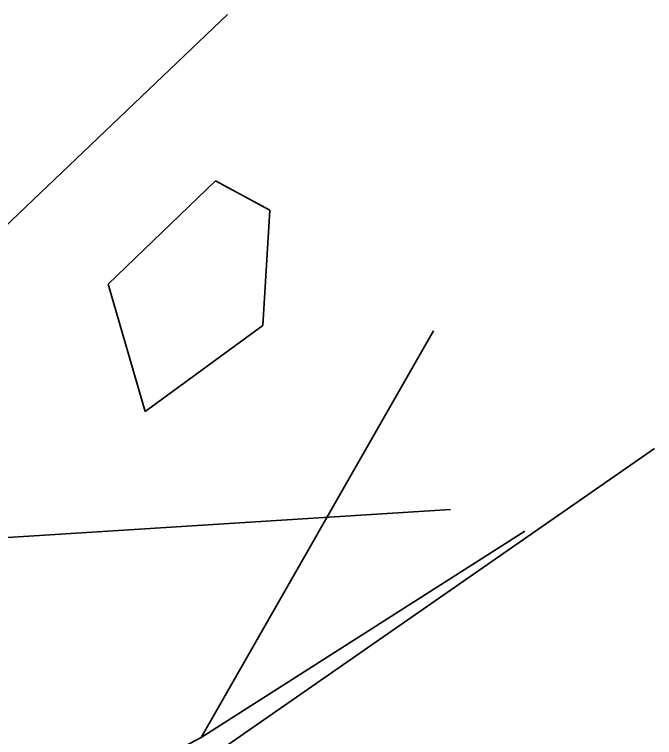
# Model space of a CAD drawing. Header units: millimetres. Extents: x -179928 to 528275, y -469666 to 511935.
# Drawn here: x 15701 to 16224, y 103981 to 104572 of the extents above; entities that cross this region are included whole.
import ezdxf

# ---------------------------------------------------------------- set-up
doc = ezdxf.new("R2010")
doc.units = ezdxf.units.MM
doc.layers.add('ad-Landscape', color=94, linetype='Continuous', lineweight=35)

# ---------------------------------------------------------------- blocks, each defined once
blk = doc.blocks.new('QRFQ')
at = {"layer": 'ad-Landscape', "color": 30, "true_color": 0xf26722}
for p, q in [((260797.29525, 1945730.74541, 129.91352), (260797.8003, 1945731.01896, 129.91352)), ((260797.75519, 1945730.89004, 129.91352), (260797.64819, 1945730.83154, 129.91352)), ((260797.75519, 1945730.89004, 129.91352), (260797.79185, 1945730.85535, 129.91352)), ((260797.76146, 1945730.76576, 129.91352), (260797.79185, 1945730.85535, 129.91352)), ((260797.64819, 1945730.83154, 129.91352), (260797.65017, 1945730.72315, 129.91352)), ((260797.65017, 1945730.72315, 129.91352), (260797.76146, 1945730.76576, 129.91352)), ((260797.62427, 1945730.45371, 129.91352), (260797.89516, 1945730.72483, 129.91352)), ((260797.50274, 1945730.65557, 129.91352), (260797.87006, 1945730.58015, 129.91352)), ((260798.04443, 1945730.5846, 129.91352), (260797.15792, 1945730.26933, 129.91352)), ((260797.62427, 1945730.45371, 129.91352), (260797.92438, 1945730.5472, 129.91352)), ((260796.99325, 1945730.3114, 129.91352), (260797.62427, 1945730.45371, 129.91352))]:
    blk.add_line(p, q, dxfattribs=at)
blk = doc.blocks.new('zw$E387')
at = {"color": 6, "xscale": 999.9541051248865, "yscale": 999.9541051248865, "zscale": 999.9541051248865, "rotation": 15.20137085992778}
blk.add_blockref('QRFQ', (258526009.73, -1945840817.88, -147516.75), dxfattribs=at)

msp = doc.modelspace()

# ---------------------------------------------------------------- block references
at = {"ltscale": 5}
msp.add_blockref('zw$E387', (0, 0), dxfattribs=at)

doc.saveas('drawing.dxf')
